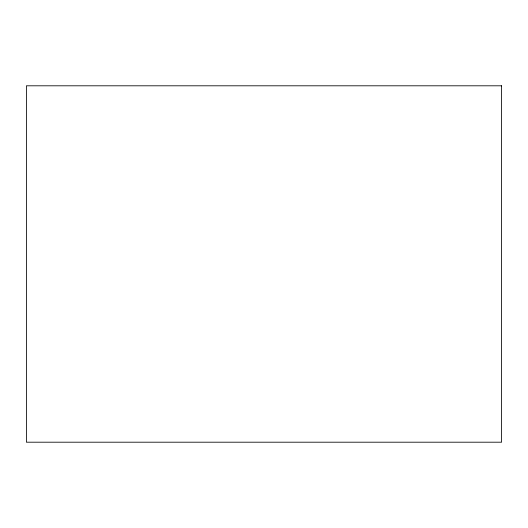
<?xml version="1.0" encoding="UTF-8"?>
<svg xmlns="http://www.w3.org/2000/svg" width="528" height="528" viewBox="0 0 528 528"><rect width="100%" height="100%" fill="white"/><g stroke="black" fill="none" stroke-linecap="round" stroke-linejoin="round"><path stroke-width="0.79" d="M501.6 85.8L26.4 85.8L26.4 442.2L501.6 442.2L501.6 85.8"/></g></svg>
